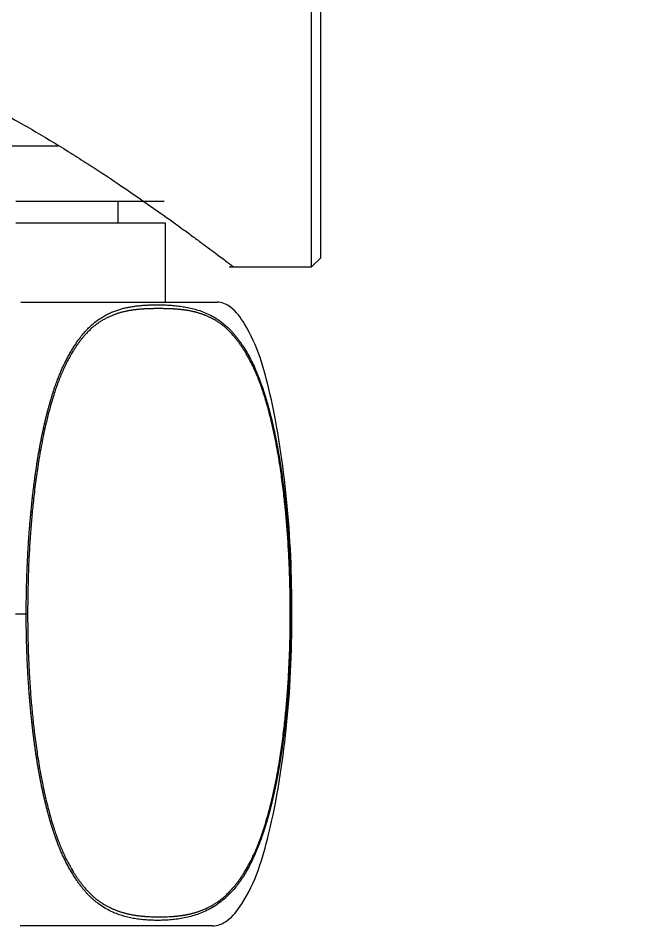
# Model space of a CAD drawing. Header units: millimetres. Extents: x 6110 to 6704, y -2661 to -1821.
# Drawn here: x 6339.81 to 6343.31, y -2404.48 to -2399.31 of the extents above; entities that cross this region are included whole.
import ezdxf

# ---------------------------------------------------------------- set-up
doc = ezdxf.new("R2010")
doc.units = ezdxf.units.MM
doc.header["$LTSCALE"] = 0.1
doc.linetypes.add('HIDDEN2', pattern=[4.7625, 3.175, -1.5875])
doc.layers.add('1', color=4, linetype='HIDDEN2', lineweight=13)
doc.layers.add('DIM', color=3, linetype='Continuous', lineweight=9)

msp = doc.modelspace()

# ---------------------------------------------------------------- hatches: boundary and pattern name
at = {"layer": 'DIM'}
h = msp.add_hatch(dxfattribs=at)
h.set_pattern_fill('ANSI31', color=2)
edge = h.paths.add_edge_path()
edge.add_line((6619.6172, -2595.9805), (6619.6172, -1962.2056))
edge.add_line((6634.6172, -1966.1101), (6619.6172, -1966.1101))
edge.add_line((6634.6172, -2610.9805), (6634.6172, -1966.1101))
edge.add_line((6634.6172, -2610.9805), (6184.4567, -2610.9805))
edge.add_line((6619.6172, -2595.9805), (6184.4567, -2595.9805))
edge.add_line((6184.4567, -2610.9805), (6184.4567, -2595.9805))

# ---------------------------------------------------------------- linework, layer by layer
at = {"layer": '1', "color": 7, "linetype": 'Continuous', "lineweight": -3}
for p, q in [((6341.4824, -2400.7305), (6341.4824, -2393.2305)), ((6341.5324, -2393.2805), (6341.5324, -2400.6805)), ((6340.0404, -2400.043), (6339.5875, -2400.043)), ((6339.7998, -2400.3555), (6340.6449, -2400.3555)), ((6340.3824, -2400.4805), (6340.3824, -2400.3555)), ((6340.6512, -2400.4805), (6339.7995, -2400.4805)), ((6340.6512, -2400.9305), (6340.6512, -2400.4805)), ((6341.4824, -2400.7305), (6341.5324, -2400.6805)), ((6341.014, -2400.7305), (6341.4824, -2400.7305)), ((6341.3644, -2402.7055), (6341.3699, -2402.7055))]:
    msp.add_line(p, q, dxfattribs=at)
for points, degree, knots in [([(6339.4508, -2399.7152), (6339.5246, -2399.7502), (6339.5959, -2399.7862), (6339.7425, -2399.8637), (6339.8171, -2399.9054), (6339.9614, -2399.9892), (6340.0309, -2400.0313), (6340.1316, -2400.094), (6340.1646, -2400.1149), (6340.2131, -2400.146), (6340.2291, -2400.1563), (6340.2529, -2400.1718), (6340.2608, -2400.177), (6340.2765, -2400.1872), (6340.3466, -2400.2332), (6340.4124, -2400.2776), (6340.5226, -2400.3533), (6340.5743, -2400.3895), (6340.6709, -2400.458), (6340.7158, -2400.4904), (6340.7776, -2400.5353), (6340.7973, -2400.5498), (6340.8254, -2400.5704), (6340.8345, -2400.5772), (6340.8523, -2400.5903), (6340.8609, -2400.5966), (6340.9024, -2400.6274), (6340.9309, -2400.6487), (6340.9784, -2400.6844), (6340.9973, -2400.6988), (6341.0148, -2400.712), (6341.0195, -2400.7156), (6341.0235, -2400.7186), (6341.0261, -2400.7205), (6341.0273, -2400.7214), (6341.0327, -2400.7256), (6341.0358, -2400.7279), (6341.0386, -2400.7301), (6341.0392, -2400.7305), (6341.0392, -2400.7305)], 3, [0, 0, 0, 0, 0.079546, 0.079546, 0.168722, 0.168722, 0.257899, 0.257899, 0.302487, 0.302487, 0.324782, 0.324782, 0.335929, 0.335929, 0.347076, 0.436252, 0.436252, 0.525429, 0.525429, 0.614606, 0.614606, 0.659194, 0.659194, 0.681488, 0.681488, 0.703782, 0.703782, 0.792959, 0.792959, 0.882136, 0.882136, 0.90443, 0.915577, 0.915577, 0.926724, 0.926724, 0.971313, 0.971313, 1, 1, 1, 1]), ([(6339.8289, -2400.9305), (6339.9207, -2400.9305), (6340.0086, -2400.9305), (6340.6379, -2400.9305), (6340.9449, -2400.9305), (6340.9449, -2400.9305), (6340.9449, -2400.9305), (6340.9449, -2400.9305)], 3, [0, 0, 0, 0, 0.132257, 0.132257, 0.999291, 0.999291, 1, 1, 1, 1]), ([(6339.8593, -2402.7055), (6339.8593, -2402.701), (6339.8593, -2402.6919), (6339.8594, -2402.6782), (6339.8594, -2402.6646), (6339.8596, -2402.6509), (6339.8597, -2402.6372), (6339.8599, -2402.6235), (6339.86, -2402.6098), (6339.8603, -2402.5961), (6339.8605, -2402.5824), (6339.8608, -2402.5687), (6339.8611, -2402.555), (6339.8615, -2402.5413), (6339.8618, -2402.5276), (6339.8622, -2402.5139), (6339.8627, -2402.5002), (6339.8631, -2402.4865), (6339.8636, -2402.4728), (6339.8641, -2402.4592), (6339.8647, -2402.4455), (6339.8653, -2402.4318), (6339.8659, -2402.4182), (6339.8665, -2402.4046), (6339.8672, -2402.3909), (6339.8679, -2402.3773), (6339.8686, -2402.3637), (6339.8693, -2402.3502), (6339.8701, -2402.3366), (6339.8709, -2402.3231), (6339.8718, -2402.3096), (6339.8726, -2402.2961), (6339.8735, -2402.2827), (6339.8744, -2402.2693), (6339.8754, -2402.2559), (6339.8764, -2402.2425), (6339.8774, -2402.2292), (6339.8784, -2402.2158), (6339.8795, -2402.2026), (6339.8806, -2402.1893), (6339.8817, -2402.1761), (6339.8828, -2402.163), (6339.884, -2402.1499), (6339.8852, -2402.1368), (6339.8865, -2402.1237), (6339.8877, -2402.1107), (6339.889, -2402.0978), (6339.8903, -2402.0848), (6339.8917, -2402.072), (6339.893, -2402.0592), (6339.8944, -2402.0464), (6339.8959, -2402.0337), (6339.8973, -2402.021), (6339.8988, -2402.0084), (6339.9003, -2401.9958), (6339.9018, -2401.9833), (6339.9034, -2401.9708), (6339.905, -2401.9584), (6339.9066, -2401.9461), (6339.9082, -2401.9338), (6339.9099, -2401.9215), (6339.9116, -2401.9094), (6339.9133, -2401.8973), (6339.9151, -2401.8852), (6339.9169, -2401.8732), (6339.9187, -2401.8613), (6339.9205, -2401.8494), (6339.9224, -2401.8376), (6339.9242, -2401.8259), (6339.9261, -2401.8143), (6339.9281, -2401.8027), (6339.93, -2401.7912), (6339.932, -2401.7797), (6339.934, -2401.7683), (6339.9361, -2401.757), (6339.9382, -2401.7458), (6339.9402, -2401.7346), (6339.9424, -2401.7235), (6339.9445, -2401.7125), (6339.9467, -2401.7016), (6339.9489, -2401.6907), (6339.9511, -2401.6799), (6339.9533, -2401.6692), (6339.9556, -2401.6586), (6339.9579, -2401.648), (6339.9602, -2401.6376), (6339.9626, -2401.6272), (6339.9649, -2401.6168), (6339.9673, -2401.6066), (6339.9698, -2401.5964), (6339.9722, -2401.5864), (6339.9747, -2401.5764), (6339.9772, -2401.5665), (6339.9797, -2401.5566), (6339.9822, -2401.5469), (6339.9848, -2401.5372), (6339.9874, -2401.5277), (6339.99, -2401.5182), (6339.9926, -2401.5088), (6339.9953, -2401.4994), (6339.998, -2401.4902), (6340.0007, -2401.481), (6340.0035, -2401.472), (6340.0062, -2401.463), (6340.009, -2401.4541), (6340.0118, -2401.4453), (6340.0146, -2401.4365), (6340.0175, -2401.4279), (6340.0225, -2401.4129), (6340.03, -2401.3918), (6340.0401, -2401.365), (6340.0506, -2401.3389), (6340.0615, -2401.3135), (6340.0729, -2401.2889), (6340.0847, -2401.2649), (6340.0968, -2401.2418), (6340.1093, -2401.2194), (6340.1221, -2401.1978), (6340.1379, -2401.1729), (6340.1564, -2401.146), (6340.1775, -2401.1183), (6340.1985, -2401.0938), (6340.2193, -2401.0723), (6340.2398, -2401.0535), (6340.2603, -2401.0371), (6340.278, -2401.0249), (6340.2927, -2401.0157), (6340.3045, -2401.0088), (6340.3163, -2401.0024), (6340.3279, -2400.9966), (6340.3395, -2400.9913), (6340.351, -2400.9863), (6340.3625, -2400.9819), (6340.3739, -2400.9777), (6340.3852, -2400.974), (6340.3965, -2400.9706), (6340.4078, -2400.9675), (6340.419, -2400.9647), (6340.4301, -2400.9621), (6340.4413, -2400.9598), (6340.4523, -2400.9578), (6340.4634, -2400.9559), (6340.4744, -2400.9543), (6340.4854, -2400.9528), (6340.4964, -2400.9515), (6340.5074, -2400.9504), (6340.5183, -2400.9494), (6340.5292, -2400.9485), (6340.5401, -2400.9478), (6340.551, -2400.9472), (6340.5619, -2400.9468), (6340.5728, -2400.9464), (6340.5837, -2400.9462), (6340.5945, -2400.946), (6340.6123, -2400.946), (6340.6372, -2400.9463), (6340.6695, -2400.9478), (6340.7021, -2400.9502), (6340.7353, -2400.954), (6340.7689, -2400.9593), (6340.803, -2400.9665), (6340.8376, -2400.9761), (6340.8727, -2400.9888), (6340.9083, -2401.0051), (6340.9356, -2401.0209), (6340.9549, -2401.0338), (6340.9662, -2401.0419), (6340.9776, -2401.0507), (6340.989, -2401.0602), (6341.0005, -2401.0704), (6341.012, -2401.0813), (6341.0236, -2401.0931), (6341.0352, -2401.1057), (6341.0469, -2401.1192), (6341.0585, -2401.1336), (6341.0702, -2401.1491), (6341.0819, -2401.1655), (6341.0971, -2401.1883), (6341.1154, -2401.2181), (6341.1359, -2401.256), (6341.1553, -2401.2958), (6341.1735, -2401.3377), (6341.1906, -2401.3815), (6341.2034, -2401.4177), (6341.2125, -2401.4454), (6341.2183, -2401.4638), (6341.224, -2401.4826), (6341.2297, -2401.5017), (6341.2352, -2401.5212), (6341.2406, -2401.5411), (6341.2459, -2401.5613), (6341.2511, -2401.5819), (6341.2563, -2401.6029), (6341.2613, -2401.6242), (6341.2661, -2401.6459), (6341.2709, -2401.6679), (6341.2756, -2401.6902), (6341.2802, -2401.7128), (6341.2846, -2401.7358), (6341.289, -2401.7591), (6341.2932, -2401.7828), (6341.2973, -2401.8067), (6341.3013, -2401.8309), (6341.3052, -2401.8554), (6341.3089, -2401.8802), (6341.3126, -2401.9053), (6341.3161, -2401.9306), (6341.3195, -2401.9562), (6341.3228, -2401.9821), (6341.3259, -2402.0081), (6341.329, -2402.0344), (6341.3319, -2402.061), (6341.3347, -2402.0877), (6341.3374, -2402.1146), (6341.3399, -2402.1418), (6341.3424, -2402.1691), (6341.3447, -2402.1965), (6341.3468, -2402.2241), (6341.3489, -2402.2519), (6341.3508, -2402.2798), (6341.3526, -2402.3078), (6341.3543, -2402.3359), (6341.3559, -2402.3641), (6341.3573, -2402.3924), (6341.3586, -2402.4207), (6341.3598, -2402.4492), (6341.3608, -2402.4776), (6341.3617, -2402.5061), (6341.3625, -2402.5346), (6341.3632, -2402.5631), (6341.3638, -2402.5917), (6341.3642, -2402.6202), (6341.3645, -2402.6486), (6341.3647, -2402.6771), (6341.3647, -2402.696), (6341.3647, -2402.7055)], 3, [0, 0, 0, 0, 0.002544, 0.00509, 0.007639, 0.01019, 0.012742, 0.015297, 0.017853, 0.02041, 0.022968, 0.025528, 0.028088, 0.030649, 0.03321, 0.035771, 0.038332, 0.040892, 0.043453, 0.046012, 0.048571, 0.051128, 0.053684, 0.056239, 0.058792, 0.061343, 0.063892, 0.066438, 0.068982, 0.071523, 0.074062, 0.076597, 0.079129, 0.081657, 0.084181, 0.086702, 0.089218, 0.091731, 0.094238, 0.096741, 0.099239, 0.101733, 0.10422, 0.106703, 0.10918, 0.111651, 0.114116, 0.116575, 0.119028, 0.121474, 0.123914, 0.126347, 0.128774, 0.131193, 0.133605, 0.136009, 0.138407, 0.140796, 0.143178, 0.145552, 0.147918, 0.150276, 0.152626, 0.154968, 0.157301, 0.159625, 0.161941, 0.164248, 0.166547, 0.168836, 0.171116, 0.173388, 0.17565, 0.177903, 0.180147, 0.182381, 0.184606, 0.186821, 0.189028, 0.191224, 0.193411, 0.195588, 0.197756, 0.199914, 0.202063, 0.204202, 0.206331, 0.20845, 0.21056, 0.21266, 0.214751, 0.216832, 0.218903, 0.220965, 0.223017, 0.225059, 0.227093, 0.229117, 0.231131, 0.233136, 0.235132, 0.237119, 0.239097, 0.241065, 0.243025, 0.244976, 0.246918, 0.248852, 0.250777, 0.257035, 0.263282, 0.269521, 0.275755, 0.281986, 0.288217, 0.294452, 0.300696, 0.306952, 0.313224, 0.32317, 0.332703, 0.341876, 0.350741, 0.359342, 0.367721, 0.375913, 0.380654, 0.385343, 0.389982, 0.394576, 0.399128, 0.403641, 0.408117, 0.41256, 0.416971, 0.421353, 0.425708, 0.430037, 0.434342, 0.438624, 0.442886, 0.447127, 0.451349, 0.455554, 0.459742, 0.463914, 0.46807, 0.472213, 0.476342, 0.480458, 0.484563, 0.488656, 0.492738, 0.49681, 0.500874, 0.512678, 0.524573, 0.536578, 0.54871, 0.560993, 0.573454, 0.586129, 0.599064, 0.612321, 0.62598, 0.630324, 0.634722, 0.63918, 0.643703, 0.648297, 0.652968, 0.657724, 0.662572, 0.667518, 0.672572, 0.677741, 0.683034, 0.688459, 0.698939, 0.709374, 0.719783, 0.730179, 0.740577, 0.750986, 0.755014, 0.75908, 0.763184, 0.767328, 0.771512, 0.775736, 0.780001, 0.784308, 0.788656, 0.793046, 0.797478, 0.801952, 0.806467, 0.811024, 0.815622, 0.820261, 0.824941, 0.82966, 0.834419, 0.839216, 0.844051, 0.848923, 0.85383, 0.858773, 0.863749, 0.868757, 0.873797, 0.878866, 0.883964, 0.889089, 0.89424, 0.899415, 0.904612, 0.90983, 0.915067, 0.920322, 0.925592, 0.930876, 0.936172, 0.941478, 0.946793, 0.952115, 0.957441, 0.96277, 0.9681, 0.97343, 0.978756, 0.984078, 0.989394, 0.994702, 1, 1, 1, 1]), ([(6341.3614, -2402.7055), (6341.3614, -2402.359), (6341.3272, -2402.0489), (6341.2866, -2401.681), (6341.2052, -2401.4366), (6341.1586, -2401.2967), (6341.0923, -2401.1946), (6341.0247, -2401.0904), (6340.9462, -2401.0409), (6340.8746, -2400.9959), (6340.7833, -2400.9795), (6340.7194, -2400.968), (6340.6167, -2400.9678), (6340.5673, -2400.9678), (6340.5335, -2400.9696), (6340.4883, -2400.972), (6340.4505, -2400.9784), (6340.3597, -2400.9939), (6340.2871, -2401.0379), (6340.2077, -2401.0861), (6340.1396, -2401.1887), (6340.0732, -2401.289), (6340.0259, -2401.4286), (6339.9431, -2401.6734), (6339.9018, -2402.0453), (6339.8673, -2402.3569), (6339.8673, -2402.7055)], 2, [0, 0, 0, 0.125, 0.125, 0.25, 0.25, 0.3125, 0.3125, 0.375, 0.375, 0.4375, 0.4375, 0.5, 0.5, 0.53125, 0.53125, 0.5625, 0.5625, 0.625, 0.625, 0.6875, 0.6875, 0.75, 0.75, 0.875, 0.875, 1, 1, 1]), ([(6341.3699, -2402.7055), (6341.3724, -2402.4865), (6341.3515, -2402.066), (6341.2707, -2401.5109), (6341.1634, -2401.1358), (6341.0462, -2400.973), (6340.9858, -2400.9359), (6340.9583, -2400.931), (6340.9449, -2400.9305)], 3, [0, 0, 0, 0, 0.345784, 0.667827, 0.890244, 0.955598, 0.979457, 1, 1, 1, 1]), ([(6341.3647, -2402.7055), (6341.3647, -2402.71), (6341.3647, -2402.719), (6341.3647, -2402.7324), (6341.3646, -2402.7459), (6341.3645, -2402.7594), (6341.3644, -2402.7729), (6341.3642, -2402.7864), (6341.364, -2402.7999), (6341.3638, -2402.8134), (6341.3635, -2402.827), (6341.3633, -2402.8405), (6341.363, -2402.854), (6341.3626, -2402.8675), (6341.3623, -2402.881), (6341.3619, -2402.8945), (6341.3614, -2402.908), (6341.361, -2402.9215), (6341.3605, -2402.935), (6341.36, -2402.9485), (6341.3594, -2402.962), (6341.3589, -2402.9754), (6341.3583, -2402.9889), (6341.3576, -2403.0023), (6341.357, -2403.0157), (6341.3563, -2403.0291), (6341.3556, -2403.0425), (6341.3548, -2403.0558), (6341.354, -2403.0692), (6341.3532, -2403.0825), (6341.3524, -2403.0958), (6341.3515, -2403.109), (6341.3506, -2403.1223), (6341.3497, -2403.1355), (6341.3487, -2403.1487), (6341.3477, -2403.1618), (6341.3467, -2403.175), (6341.3457, -2403.1881), (6341.3446, -2403.2011), (6341.3435, -2403.2141), (6341.3424, -2403.2271), (6341.3412, -2403.2401), (6341.34, -2403.253), (6341.3388, -2403.2658), (6341.3375, -2403.2787), (6341.3362, -2403.2915), (6341.3349, -2403.3042), (6341.3336, -2403.3169), (6341.3322, -2403.3296), (6341.3308, -2403.3422), (6341.3294, -2403.3547), (6341.3279, -2403.3672), (6341.3265, -2403.3797), (6341.3249, -2403.3921), (6341.3234, -2403.4045), (6341.3218, -2403.4168), (6341.3202, -2403.429), (6341.3186, -2403.4412), (6341.317, -2403.4534), (6341.3153, -2403.4655), (6341.3136, -2403.4775), (6341.3118, -2403.4895), (6341.31, -2403.5014), (6341.3083, -2403.5132), (6341.3064, -2403.525), (6341.3046, -2403.5367), (6341.3027, -2403.5484), (6341.3008, -2403.56), (6341.2989, -2403.5715), (6341.2969, -2403.583), (6341.2949, -2403.5944), (6341.2929, -2403.6057), (6341.2908, -2403.617), (6341.2888, -2403.6282), (6341.2867, -2403.6393), (6341.2846, -2403.6504), (6341.2824, -2403.6614), (6341.2802, -2403.6723), (6341.278, -2403.6831), (6341.2758, -2403.6939), (6341.2735, -2403.7046), (6341.2713, -2403.7152), (6341.269, -2403.7257), (6341.2666, -2403.7362), (6341.2643, -2403.7466), (6341.2619, -2403.7569), (6341.2595, -2403.7672), (6341.257, -2403.7773), (6341.2546, -2403.7874), (6341.2521, -2403.7974), (6341.2496, -2403.8074), (6341.247, -2403.8172), (6341.2445, -2403.827), (6341.2419, -2403.8367), (6341.2393, -2403.8463), (6341.2366, -2403.8558), (6341.234, -2403.8653), (6341.2313, -2403.8747), (6341.2286, -2403.884), (6341.2258, -2403.8932), (6341.2231, -2403.9023), (6341.2203, -2403.9113), (6341.2175, -2403.9203), (6341.2147, -2403.9292), (6341.2118, -2403.938), (6341.2089, -2403.9467), (6341.206, -2403.9553), (6341.2031, -2403.9639), (6341.1951, -2403.9867), (6341.1818, -2404.0225), (6341.1625, -2404.0693), (6341.1425, -2404.1126), (6341.1219, -2404.1524), (6341.1007, -2404.1889), (6341.079, -2404.2222), (6341.0567, -2404.2525), (6341.0339, -2404.28), (6341.0106, -2404.3048), (6340.9867, -2404.327), (6340.9622, -2404.3469), (6340.933, -2404.3676), (6340.8993, -2404.3876), (6340.8612, -2404.4054), (6340.8235, -2404.4192), (6340.7862, -2404.4298), (6340.7492, -2404.4376), (6340.7126, -2404.4432), (6340.6764, -2404.4469), (6340.6404, -2404.449), (6340.6058, -2404.4496), (6340.5726, -2404.449), (6340.5406, -2404.4472), (6340.5087, -2404.4441), (6340.4767, -2404.4396), (6340.4446, -2404.4334), (6340.4124, -2404.4252), (6340.3801, -2404.4146), (6340.3474, -2404.4012), (6340.3144, -2404.3843), (6340.2884, -2404.3682), (6340.2696, -2404.3548), (6340.2579, -2404.3458), (6340.2461, -2404.336), (6340.2343, -2404.3255), (6340.2225, -2404.3142), (6340.2106, -2404.302), (6340.1986, -2404.2889), (6340.1866, -2404.2748), (6340.1746, -2404.2598), (6340.1624, -2404.2437), (6340.1502, -2404.2265), (6340.1346, -2404.2034), (6340.1162, -2404.1738), (6340.0954, -2404.1369), (6340.0756, -2404.098), (6340.0569, -2404.0572), (6340.0393, -2404.0144), (6340.0264, -2403.9796), (6340.0176, -2403.9539), (6340.0123, -2403.9379), (6340.0071, -2403.9216), (6340.002, -2403.9051), (6339.9969, -2403.8883), (6339.992, -2403.8712), (6339.9871, -2403.8539), (6339.9823, -2403.8362), (6339.9775, -2403.8183), (6339.9729, -2403.8002), (6339.9684, -2403.7817), (6339.9639, -2403.763), (6339.9595, -2403.7441), (6339.9552, -2403.7249), (6339.951, -2403.7054), (6339.9469, -2403.6857), (6339.9429, -2403.6657), (6339.939, -2403.6455), (6339.9351, -2403.6251), (6339.9314, -2403.6044), (6339.9277, -2403.5835), (6339.9241, -2403.5624), (6339.9207, -2403.541), (6339.9173, -2403.5194), (6339.914, -2403.4977), (6339.9108, -2403.4757), (6339.9077, -2403.4535), (6339.9046, -2403.4311), (6339.9017, -2403.4086), (6339.8989, -2403.3858), (6339.8961, -2403.3629), (6339.8935, -2403.3398), (6339.891, -2403.3166), (6339.8885, -2403.2932), (6339.8861, -2403.2697), (6339.8839, -2403.246), (6339.8817, -2403.2222), (6339.8797, -2403.1982), (6339.8777, -2403.1742), (6339.8758, -2403.15), (6339.8741, -2403.1258), (6339.8724, -2403.1014), (6339.8708, -2403.077), (6339.8693, -2403.0525), (6339.868, -2403.0279), (6339.8667, -2403.0032), (6339.8655, -2402.9785), (6339.8644, -2402.9538), (6339.8635, -2402.929), (6339.8626, -2402.9042), (6339.8618, -2402.8793), (6339.8612, -2402.8545), (6339.8606, -2402.8296), (6339.8601, -2402.8047), (6339.8598, -2402.7799), (6339.8595, -2402.7551), (6339.8593, -2402.7303), (6339.8593, -2402.7138), (6339.8593, -2402.7055)], 3, [0, 0, 0, 0, 0.002536, 0.005073, 0.007613, 0.010155, 0.012698, 0.015242, 0.017788, 0.020335, 0.022882, 0.025431, 0.027979, 0.030528, 0.033077, 0.035626, 0.038175, 0.040723, 0.04327, 0.045817, 0.048362, 0.050906, 0.053449, 0.055989, 0.058528, 0.061065, 0.0636, 0.066132, 0.068662, 0.071188, 0.073712, 0.076232, 0.07875, 0.081263, 0.083773, 0.086278, 0.08878, 0.091277, 0.09377, 0.096259, 0.098742, 0.10122, 0.103694, 0.106162, 0.108624, 0.111081, 0.113532, 0.115977, 0.118416, 0.120849, 0.123276, 0.125696, 0.128109, 0.130515, 0.132915, 0.135307, 0.137693, 0.14007, 0.142441, 0.144804, 0.147159, 0.149507, 0.151847, 0.154179, 0.156502, 0.158818, 0.161126, 0.163425, 0.165715, 0.167998, 0.170271, 0.172537, 0.174793, 0.177041, 0.17928, 0.18151, 0.183732, 0.185944, 0.188148, 0.190343, 0.192528, 0.194705, 0.196873, 0.199032, 0.201181, 0.203322, 0.205454, 0.207577, 0.20969, 0.211795, 0.213891, 0.215978, 0.218056, 0.220125, 0.222185, 0.224237, 0.226279, 0.228314, 0.230339, 0.232356, 0.234365, 0.236365, 0.238357, 0.240341, 0.242316, 0.244284, 0.246243, 0.248195, 0.250139, 0.261946, 0.273352, 0.284398, 0.295129, 0.305594, 0.315842, 0.325921, 0.33588, 0.345763, 0.355613, 0.365467, 0.375359, 0.390169, 0.404594, 0.418728, 0.432641, 0.446387, 0.460007, 0.473535, 0.487, 0.500427, 0.512506, 0.524615, 0.536774, 0.549001, 0.561321, 0.57376, 0.586354, 0.599145, 0.612188, 0.625553, 0.630301, 0.635108, 0.639981, 0.644927, 0.649952, 0.655064, 0.660271, 0.665581, 0.671003, 0.676546, 0.682219, 0.688033, 0.698504, 0.708929, 0.719329, 0.72972, 0.740119, 0.750541, 0.754125, 0.757736, 0.761374, 0.76504, 0.768734, 0.772457, 0.776209, 0.779991, 0.783802, 0.787644, 0.791516, 0.795419, 0.799351, 0.803315, 0.807309, 0.811333, 0.815388, 0.819473, 0.823588, 0.827732, 0.831906, 0.836108, 0.840339, 0.844598, 0.848884, 0.853197, 0.857537, 0.861901, 0.866291, 0.870705, 0.875141, 0.879601, 0.884082, 0.888583, 0.893104, 0.897644, 0.902201, 0.906775, 0.911365, 0.915969, 0.920587, 0.925217, 0.929858, 0.934509, 0.939168, 0.943836, 0.94851, 0.953189, 0.957872, 0.962558, 0.967245, 0.971933, 0.97662, 0.981305, 0.985986, 0.990664, 0.995335, 1, 1, 1, 1]), ([(6339.8673, -2402.7055), (6339.8673, -2403.0496), (6339.903, -2403.3575), (6339.9449, -2403.719), (6340.0286, -2403.9603), (6340.0757, -2404.0962), (6340.2095, -2404.2983), (6340.2872, -2404.349), (6340.3587, -2404.3957), (6340.448, -2404.4146), (6340.517, -2404.4292), (6340.7097, -2404.4295), (6340.7778, -2404.4155), (6340.8666, -2404.3972), (6340.9391, -2404.3504), (6341.0175, -2404.2997), (6341.151, -2404.0999), (6341.1987, -2403.9636), (6341.2834, -2403.7218), (6341.3257, -2403.3574), (6341.3614, -2403.0497), (6341.3614, -2402.7055)], 2, [0, 0, 0, 0.125, 0.125, 0.25, 0.25, 0.3125, 0.375, 0.375, 0.4375, 0.4375, 0.5, 0.5625, 0.5625, 0.625, 0.625, 0.6875, 0.75, 0.75, 0.875, 0.875, 1, 1, 1]), ([(6340.9199, -2404.4805), (6340.9341, -2404.48), (6340.963, -2404.4752), (6341.0264, -2404.4386), (6341.1504, -2404.2772), (6341.2648, -2403.9011), (6341.3503, -2403.3454), (6341.3725, -2402.9247), (6341.3699, -2402.7055)], 3, [0, 0, 0, 0, 0.021584, 0.046359, 0.11292, 0.335593, 0.656208, 1, 1, 1, 1]), ([(6340.9199, -2404.4805), (6340.9199, -2404.4805), (6340.9199, -2404.4805), (6340.92, -2404.4805), (6340.6155, -2404.4805), (6339.9953, -2404.4805), (6339.9123, -2404.4805), (6339.8257, -2404.4805)], 3, [0, 0, 0, 0, 0.000574, 0.000574, 0.872895, 0.872895, 1, 1, 1, 1])]:
    msp.add_open_spline(points, degree=degree, knots=knots, dxfattribs=at)
msp.add_open_spline([(6339.7987, -2402.7055), (6339.8206, -2402.7055), (6339.8424, -2402.7055), (6339.864, -2402.7055)], degree=3, dxfattribs=at)

doc.saveas('drawing.dxf')
